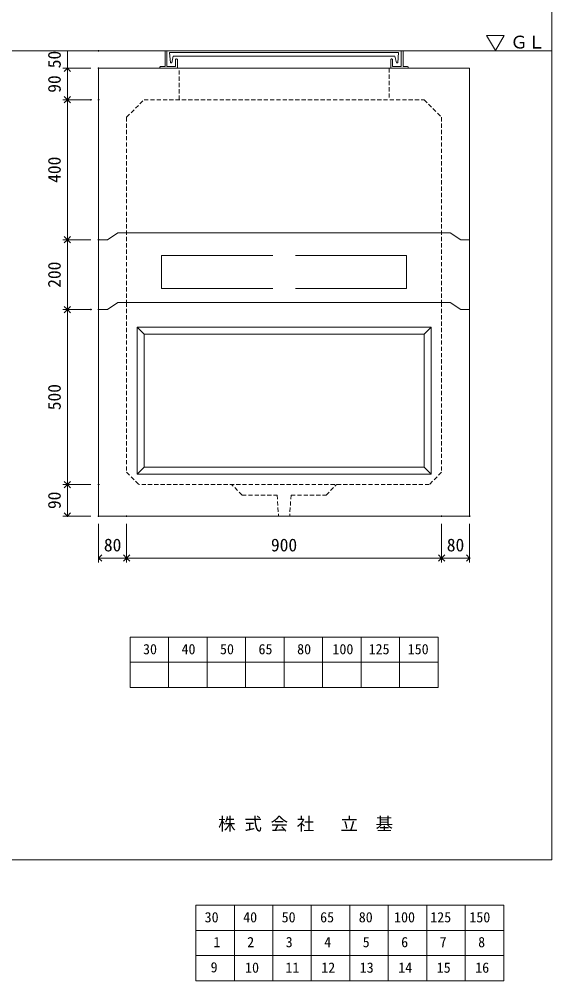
# Model space of a CAD drawing. Units: millimetres, scale not verified. Extents: x -4890 to 18490, y -2310 to 2310.
# Drawn here: x 3368 to 4890, y -2310 to 438 of the extents above; entities that cross this region are included whole.
import ezdxf
from ezdxf.enums import TextEntityAlignment as Align

# ---------------------------------------------------------------- set-up
doc = ezdxf.new("R2010")
doc.units = ezdxf.units.MM
doc.header["$LTSCALE"] = 10
doc.header["$PDMODE"] = 32
doc.header["$PDSIZE"] = 2
doc.linetypes.add('DASHED1', pattern=[1.8, 1.2, -0.6])
doc.linetypes.add('USER2', pattern=[50.8, 31.75, -6.35, 6.35, -6.35])
doc.layers.add('0-1_Defpoints', color=7, linetype='Continuous')
for name, color, linetype, lineweight in [('0-2_waku', 7, 'Continuous', 18), ('0-3_gaikei', 7, 'Continuous', 18), ('0-4_kakure', 7, 'DASHED1', 5), ('0-5_sunpou', 7, 'Continuous', 5), ('0-9_uchigawa', 6, 'Continuous', 18), ('0-B_futa', 3, 'Continuous', 18), ('0-C_GL', 4, 'Continuous', 18), ('0-E_文字１', 7, 'Continuous', 18), ('1-3_uchigawa2', 6, 'USER2', 18), ('1-5_文字２', 7, 'Continuous', 5)]:
    doc.layers.add(name, color=color, linetype=linetype, lineweight=lineweight)
doc.styles.add('ＭＳ ゴシック', font='')
doc.styles.get('ＭＳ ゴシック').set_extended_font_data('MS Gothic')

# ---------------------------------------------------------------- blocks, each defined once
blk = doc.blocks.new('_Open90')
at = {"layer": '0-5_sunpou'}
blk.add_line((0, 0), (-1, 0), dxfattribs=at)
blk.add_lwpolyline([(-0.5, 0.5), (0, 0), (-0.5, -0.5)], dxfattribs=at)
blk = doc.blocks.new('D82')
at = {"layer": '0-1_Defpoints'}
for p in [(5042.32, 1802.03), (4953, 1302.03), (5042.32, 1302.03)]:
    blk.add_point(p, dxfattribs=at)
at = {"layer": '0-5_sunpou'}
for p, q in [((5020.32, 1802.03), (4940, 1802.03)), ((4953, 1784.03), (4953, 1320.03)), ((5020.32, 1302.03), (4940, 1302.03))]:
    blk.add_line(p, q, dxfattribs=at)
at = {"layer": '0-5_sunpou', "xscale": 18, "yscale": 18}
for p, rotation in [((4953, 1802.03), 90), ((4953, 1302.03), 270)]:
    blk.add_blockref('_Open90', p, dxfattribs=dict(at, rotation=rotation))
at = {"layer": '0-5_sunpou', "style": 'ＭＳ ゴシック'}
blk.add_text('500', height=36.66, rotation=90, dxfattribs=at).set_placement((4945, 1514.53), align=Align.BOTTOM_LEFT)
blk = doc.blocks.new('D83')
at = {"layer": '0-1_Defpoints'}
for p in [(5042.32, 1302.03), (4953, 1212.03), (5042.32, 1212.03)]:
    blk.add_point(p, dxfattribs=at)
at = {"layer": '0-5_sunpou'}
for p, q in [((5020.32, 1302.03), (4940, 1302.03)), ((4953, 1284.03), (4953, 1230.03)), ((5020.32, 1212.03), (4940, 1212.03))]:
    blk.add_line(p, q, dxfattribs=at)
at = {"layer": '0-5_sunpou', "xscale": 18, "yscale": 18}
for p, rotation in [((4953, 1302.03), 90), ((4953, 1212.03), 270)]:
    blk.add_blockref('_Open90', p, dxfattribs=dict(at, rotation=rotation))
at = {"layer": '0-5_sunpou', "style": 'ＭＳ ゴシック'}
blk.add_text('90', height=36.66, rotation=90, dxfattribs=at).set_placement((4945, 1232.03), align=Align.BOTTOM_LEFT)
blk = doc.blocks.new('D84')
at = {"layer": '0-1_Defpoints'}
for p in [(5042.32, 1212.03), (5122.32, 1212.03), (5122.32, 1092)]:
    blk.add_point(p, dxfattribs=at)
at = {"layer": '0-5_sunpou'}
for p, q in [((5042.32, 1190.03), (5042.32, 1079)), ((5122.32, 1190.03), (5122.32, 1079)), ((5060.32, 1092), (5104.32, 1092))]:
    blk.add_line(p, q, dxfattribs=at)
at = {"layer": '0-5_sunpou', "xscale": 18, "yscale": 18, "rotation": 180}
blk.add_blockref('_Open90', (5042.32, 1092), dxfattribs=at)
at = {"layer": '0-5_sunpou', "xscale": 18, "yscale": 18}
blk.add_blockref('_Open90', (5122.32, 1092), dxfattribs=at)
at = {"layer": '0-5_sunpou', "style": 'ＭＳ ゴシック'}
blk.add_text('80', height=36.66, dxfattribs=at).set_placement((5057.32, 1100), align=Align.BOTTOM_LEFT)
blk = doc.blocks.new('D85')
at = {"layer": '0-1_Defpoints'}
for p in [(5122.32, 1212.03), (6022.32, 1212.03), (6022.32, 1092)]:
    blk.add_point(p, dxfattribs=at)
at = {"layer": '0-5_sunpou'}
for p, q in [((5122.32, 1190.03), (5122.32, 1079)), ((6022.32, 1190.03), (6022.32, 1079)), ((5140.32, 1092), (6004.32, 1092))]:
    blk.add_line(p, q, dxfattribs=at)
at = {"layer": '0-5_sunpou', "xscale": 18, "yscale": 18, "rotation": 180}
blk.add_blockref('_Open90', (5122.32, 1092), dxfattribs=at)
at = {"layer": '0-5_sunpou', "xscale": 18, "yscale": 18}
blk.add_blockref('_Open90', (6022.32, 1092), dxfattribs=at)
at = {"layer": '0-5_sunpou', "style": 'ＭＳ ゴシック'}
blk.add_text('900', height=36.66, dxfattribs=at).set_placement((5534.82, 1100), align=Align.BOTTOM_LEFT)
blk = doc.blocks.new('D86')
at = {"layer": '0-1_Defpoints'}
for p in [(6022.32, 1212.03), (6102.32, 1212.03), (6102.32, 1092)]:
    blk.add_point(p, dxfattribs=at)
at = {"layer": '0-5_sunpou'}
for p, q in [((6022.32, 1190.03), (6022.32, 1079)), ((6102.32, 1190.03), (6102.32, 1079)), ((6040.32, 1092), (6084.32, 1092))]:
    blk.add_line(p, q, dxfattribs=at)
at = {"layer": '0-5_sunpou', "xscale": 18, "yscale": 18, "rotation": 180}
blk.add_blockref('_Open90', (6022.32, 1092), dxfattribs=at)
at = {"layer": '0-5_sunpou', "xscale": 18, "yscale": 18}
blk.add_blockref('_Open90', (6102.32, 1092), dxfattribs=at)
at = {"layer": '0-5_sunpou', "style": 'ＭＳ ゴシック'}
blk.add_text('80', height=36.66, dxfattribs=at).set_placement((6037.32, 1100), align=Align.BOTTOM_LEFT)
blk = doc.blocks.new('D87')
at = {"layer": '0-1_Defpoints'}
for p in [(5042.32, 2492.03), (4953, 2402.03), (5042.32, 2402.03)]:
    blk.add_point(p, dxfattribs=at)
at = {"layer": '0-5_sunpou'}
for p, q in [((5020.32, 2492.03), (4940, 2492.03)), ((4953, 2474.03), (4953, 2420.03)), ((5020.32, 2402.03), (4940, 2402.03))]:
    blk.add_line(p, q, dxfattribs=at)
at = {"layer": '0-5_sunpou', "xscale": 18, "yscale": 18}
for p, rotation in [((4953, 2492.03), 90), ((4953, 2402.03), 270)]:
    blk.add_blockref('_Open90', p, dxfattribs=dict(at, rotation=rotation))
at = {"layer": '0-5_sunpou', "style": 'ＭＳ ゴシック'}
blk.add_text('90', height=36.66, rotation=90, dxfattribs=at).set_placement((4945, 2422.03), align=Align.BOTTOM_LEFT)
blk = doc.blocks.new('D88')
at = {"layer": '0-1_Defpoints'}
for p in [(5020.32, 2402.03), (4953, 2002.03), (5042.32, 2002.03)]:
    blk.add_point(p, dxfattribs=at)
at = {"layer": '0-5_sunpou'}
for p, q in [((4998.32, 2402.03), (4940, 2402.03)), ((4953, 2384.03), (4953, 2020.03)), ((5020.32, 2002.03), (4940, 2002.03))]:
    blk.add_line(p, q, dxfattribs=at)
at = {"layer": '0-5_sunpou', "xscale": 18, "yscale": 18}
for p, rotation in [((4953, 2402.03), 90), ((4953, 2002.03), 270)]:
    blk.add_blockref('_Open90', p, dxfattribs=dict(at, rotation=rotation))
at = {"layer": '0-5_sunpou', "style": 'ＭＳ ゴシック'}
blk.add_text('400', height=36.66, rotation=90, dxfattribs=at).set_placement((4945, 2164.53), align=Align.BOTTOM_LEFT)
blk = doc.blocks.new('D89')
at = {"layer": '0-1_Defpoints'}
for p in [(5042.32, 2002.03), (4953, 1802.03), (5020.32, 1802.03)]:
    blk.add_point(p, dxfattribs=at)
at = {"layer": '0-5_sunpou'}
for p, q in [((5020.32, 2002.03), (4940, 2002.03)), ((4953, 1984.03), (4953, 1820.03)), ((4998.32, 1802.03), (4940, 1802.03))]:
    blk.add_line(p, q, dxfattribs=at)
at = {"layer": '0-5_sunpou', "xscale": 18, "yscale": 18}
for p, rotation in [((4953, 2002.03), 90), ((4953, 1802.03), 270)]:
    blk.add_blockref('_Open90', p, dxfattribs=dict(at, rotation=rotation))
at = {"layer": '0-5_sunpou', "style": 'ＭＳ ゴシック'}
blk.add_text('200', height=36.66, rotation=90, dxfattribs=at).set_placement((4945, 1864.53), align=Align.BOTTOM_LEFT)
blk = doc.blocks.new('D81')
at = {"layer": '0-1_Defpoints'}
for p in [(5042.32, 2542.03), (4953, 2492.03), (5042.32, 2492.03)]:
    blk.add_point(p, dxfattribs=at)
at = {"layer": '0-5_sunpou'}
for p, q in [((5020.32, 2542.03), (4940, 2542.03)), ((4953, 2542.03), (4953, 2492.03)), ((5020.32, 2492.03), (4940, 2492.03))]:
    blk.add_line(p, q, dxfattribs=at)
at = {"layer": '0-5_sunpou', "style": 'ＭＳ ゴシック'}
blk.add_text('50', height=36.66, rotation=90, dxfattribs=at).set_placement((4945, 2492.03), align=Align.BOTTOM_LEFT)

msp = doc.modelspace()

# ---------------------------------------------------------------- linework, layer by layer
at = {"layer": '0-2_waku'}
for p, q in [((4889.94, 2310.47), (4889.94, -1964.53)), ((3684.94, -1327.86), (3684.94, -1471.86)), ((3684.94, -1327.86), (3684.94, -1471.86)), ((3684.94, -1327.86), (3684.94, -1471.86)), ((3684.94, -1327.86), (3684.94, -1471.86)), ((3684.94, -1327.86), (4564.94, -1327.86)), ((3794.94, -1327.86), (3794.94, -1471.86)), ((3904.94, -1327.86), (3904.94, -1471.86)), ((3904.94, -1327.86), (3904.94, -1471.86)), ((4014.94, -1327.86), (4014.94, -1471.86)), ((4124.94, -1327.86), (4124.94, -1471.86)), ((4234.94, -1327.86), (4234.94, -1471.86)), ((4344.94, -1327.86), (4344.94, -1471.86)), ((4454.94, -1327.86), (4454.94, -1471.86)), ((4564.94, -1327.86), (4564.94, -1471.86)), ((3684.94, -1399.86), (4564.94, -1399.86)), ((3684.94, -1471.86), (4564.94, -1471.86)), ((-1230.06, -1964.53), (4889.94, -1964.53)), ((-1230.06, -1964.53), (4889.94, -1964.53))]:
    msp.add_line(p, q, dxfattribs=at)
msp.add_lwpolyline([(-1230.06, 2310.47), (4889.94, 2310.47), (4889.94, -1964.53)], dxfattribs=at)
at = {"layer": '0-3_gaikei'}
for p, q in [((3594.94, 298.14), (4654.94, 298.14)), ((3594.94, 298.14), (3594.94, -981.86)), ((3594.94, 298.14), (4654.94, 298.14)), ((3689.94, 298.14), (3799.94, 298.14)), ((3724.94, 298.14), (4524.94, 298.14)), ((4559.94, 298.14), (4449.94, 298.14)), ((4654.94, 298.14), (4654.94, -981.86)), ((3619.94, -191.86), (3594.94, -191.86)), ((3619.94, -191.86), (3649.94, -171.86)), ((3649.94, -171.86), (4599.94, -171.86)), ((4599.94, -171.86), (4629.94, -191.86)), ((4629.94, -191.86), (4654.94, -191.86)), ((3619.94, -391.86), (3649.94, -371.86)), ((3649.94, -371.86), (4599.94, -371.86)), ((3649.94, -371.86), (4599.94, -371.86)), ((4599.94, -371.86), (4629.94, -391.86)), ((3619.94, -391.86), (3594.94, -391.86)), ((4629.94, -391.86), (4654.94, -391.86)), ((4654.94, -981.86), (3594.94, -981.86))]:
    msp.add_line(p, q, dxfattribs=at)
at = {"layer": '0-4_kakure'}
for p, q in [((3824.94, 208.14), (3824.94, 298.14)), ((4424.94, 298.14), (4424.94, 208.14)), ((3674.94, 158.14), (3724.94, 208.14)), ((3724.94, 208.14), (4524.94, 208.14)), ((4524.94, 208.14), (4574.94, 158.14)), ((3674.94, 158.14), (3674.94, -371.86)), ((4574.94, 158.14), (4574.94, -371.86)), ((3674.94, -371.86), (3674.94, -856.86)), ((4574.94, -371.86), (4574.94, -856.86)), ((3674.94, -856.86), (3709.94, -891.86)), ((4574.94, -856.86), (4539.94, -891.86)), ((4539.94, -891.86), (3709.94, -891.86)), ((4004.94, -921.86), (3974.94, -891.86)), ((4244.94, -921.86), (4274.94, -891.86)), ((4004.94, -921.86), (4104.94, -921.86)), ((4104.94, -921.86), (4108.94, -981.86)), ((4144.94, -921.86), (4140.94, -981.86)), ((4144.94, -921.86), (4244.94, -921.86))]:
    msp.add_line(p, q, dxfattribs=at)
at = {"layer": '0-9_uchigawa'}
for p, q in [((3704.94, -441.86), (3704.94, -861.86)), ((3704.94, -441.86), (4124.94, -441.86)), ((3704.94, -441.86), (3724.94, -461.86)), ((3724.94, -461.86), (3724.94, -841.86)), ((3724.94, -461.86), (4124.94, -461.86)), ((3724.94, -461.86), (4124.94, -461.86)), ((4124.94, -441.86), (4544.94, -441.86)), ((4124.94, -441.86), (4544.94, -441.86)), ((4124.94, -461.86), (4524.94, -461.86)), ((4544.94, -441.86), (4524.94, -461.86)), ((4524.94, -461.86), (4524.94, -841.86)), ((4544.94, -441.86), (4544.94, -861.86)), ((3724.94, -841.86), (3704.94, -861.86)), ((3724.94, -841.86), (4124.94, -841.86)), ((4124.94, -841.86), (4524.94, -841.86)), ((4524.94, -841.86), (4544.94, -861.86)), ((3704.94, -861.86), (4124.94, -861.86)), ((4124.94, -861.86), (4544.94, -861.86))]:
    msp.add_line(p, q, dxfattribs=at)
at = {"layer": '0-B_futa'}
for p, q in [((3784.94, 346.14), (3784.94, 303.14)), ((3786.94, 348.14), (3789.94, 348.14)), ((3789.94, 348.14), (3789.94, 303.14)), ((3797.75, 343.64), (4452.08, 343.64)), ((3797.75, 343.64), (3800.24, 313.64)), ((3808.27, 332.64), (3803.95, 313.64)), ((3808.27, 332.64), (4441.61, 332.64)), ((4441.61, 332.64), (4445.93, 313.64)), ((4452.08, 343.64), (4449.83, 313.64)), ((4459.94, 348.14), (4459.94, 303.14)), ((4459.94, 348.14), (4462.94, 348.14)), ((4464.94, 346.14), (4464.94, 303.14)), ((3771.94, 303.14), (3784.94, 303.14)), ((3789.94, 303.14), (3814.94, 303.14)), ((3800.24, 313.64), (3803.95, 313.64)), ((3814.94, 323.14), (3814.94, 303.14)), ((3816.94, 325.14), (3817.94, 325.14)), ((3819.94, 323.14), (3819.94, 298.14)), ((4429.94, 323.14), (4429.94, 298.14)), ((4432.94, 325.14), (4431.94, 325.14)), ((4434.94, 323.14), (4434.94, 303.14)), ((4459.94, 303.14), (4434.94, 303.14)), ((4449.83, 313.64), (4445.93, 313.64)), ((4477.94, 303.14), (4464.94, 303.14)), ((3769.94, 301.14), (3769.94, 300.14)), ((3819.94, 298.14), (3771.94, 298.14)), ((4429.94, 298.14), (4477.94, 298.14)), ((4479.94, 301.14), (4479.94, 300.14))]:
    msp.add_line(p, q, dxfattribs=at)
for centre, start, end in [((3786.94, 346.14), 90, 180), ((4462.94, 346.14), 0, 90), ((3771.94, 301.14), 90, 180), ((3816.94, 323.14), 90, 180), ((3817.94, 323.14), 0, 90), ((4431.94, 323.14), 90, 180), ((4432.94, 323.14), 0, 90), ((4477.94, 301.14), 0, 90), ((3771.94, 300.14), 180, 270), ((4477.94, 300.14), 270, 0)]:
    msp.add_arc(centre, 2, start, end, dxfattribs=at)
at = {"layer": '0-C_GL'}
msp.add_line((-1230.06, 348.14), (4889.94, 348.14), dxfattribs=at)
at = {"layer": '0-E_文字１'}
for p, q in [((4728.68, 349.14), (4703.48, 392.08)), ((4703.48, 392.08), (4753.88, 392.08)), ((4728.68, 349.14), (4753.88, 392.08))]:
    msp.add_line(p, q, dxfattribs=at)
at = {"layer": '1-3_uchigawa2'}
for p, q in [((3774.94, -236.86), (4124.94, -236.86)), ((3774.94, -236.86), (3774.94, -331.86)), ((4474.94, -236.86), (4124.94, -236.86)), ((4474.94, -236.86), (4474.94, -331.86)), ((3774.94, -331.86), (4124.94, -331.86)), ((4474.94, -331.86), (4124.94, -331.86))]:
    msp.add_line(p, q, dxfattribs=at)
at = {"layer": '1-5_文字２'}
for p, q in [((3872.8, -2094.23), (3872.8, -2238.23)), ((3872.8, -2094.23), (3872.8, -2238.23)), ((3872.8, -2094.23), (3872.8, -2238.23)), ((3872.8, -2094.23), (3872.8, -2238.23)), ((3872.8, -2094.23), (4752.8, -2094.23)), ((3872.8, -2094.23), (3872.8, -2238.23)), ((3872.8, -2094.23), (3872.8, -2238.23)), ((3872.8, -2094.23), (3872.8, -2238.23)), ((3872.8, -2094.23), (3872.8, -2238.23)), ((3872.8, -2094.23), (4752.8, -2094.23)), ((3982.8, -2094.23), (3982.8, -2238.23)), ((3982.8, -2094.23), (3982.8, -2238.23)), ((4092.8, -2094.23), (4092.8, -2238.23)), ((4092.8, -2094.23), (4092.8, -2238.23)), ((4092.8, -2094.23), (4092.8, -2238.23)), ((4092.8, -2094.23), (4092.8, -2238.23)), ((4202.8, -2094.23), (4202.8, -2238.23)), ((4202.8, -2094.23), (4202.8, -2238.23)), ((4312.8, -2094.23), (4312.8, -2238.23)), ((4312.8, -2094.23), (4312.8, -2238.23)), ((4422.8, -2094.23), (4422.8, -2238.23)), ((4422.8, -2094.23), (4422.8, -2238.23)), ((4532.8, -2094.23), (4532.8, -2238.23)), ((4532.8, -2094.23), (4532.8, -2238.23)), ((4642.8, -2094.23), (4642.8, -2238.23)), ((4642.8, -2094.23), (4642.8, -2238.23)), ((4752.8, -2094.23), (4752.8, -2238.23)), ((4752.8, -2094.23), (4752.8, -2238.23)), ((3872.8, -2166.23), (4752.8, -2166.23)), ((3872.8, -2166.23), (4752.8, -2166.23)), ((3872.8, -2238.23), (4752.8, -2238.23)), ((3872.8, -2238.23), (4752.8, -2238.23)), ((3872.8, -2238.23), (3872.8, -2310.23)), ((3872.8, -2238.23), (3872.8, -2310.23)), ((3872.8, -2238.23), (3872.8, -2310.23)), ((3872.8, -2238.23), (3872.8, -2310.23)), ((3872.8, -2238.23), (4752.8, -2238.23)), ((3872.8, -2238.23), (3872.8, -2310.23)), ((3872.8, -2238.23), (3872.8, -2310.23)), ((3872.8, -2238.23), (3872.8, -2310.23)), ((3872.8, -2238.23), (3872.8, -2310.23)), ((3872.8, -2238.23), (4752.8, -2238.23)), ((3982.8, -2238.23), (3982.8, -2310.23)), ((3982.8, -2238.23), (3982.8, -2310.23)), ((4092.8, -2238.23), (4092.8, -2310.23)), ((4092.8, -2238.23), (4092.8, -2310.23)), ((4092.8, -2238.23), (4092.8, -2310.23)), ((4092.8, -2238.23), (4092.8, -2310.23)), ((4202.8, -2238.23), (4202.8, -2310.23)), ((4202.8, -2238.23), (4202.8, -2310.23)), ((4312.8, -2238.23), (4312.8, -2310.23)), ((4312.8, -2238.23), (4312.8, -2310.23)), ((4422.8, -2238.23), (4422.8, -2310.23)), ((4422.8, -2238.23), (4422.8, -2310.23)), ((4532.8, -2238.23), (4532.8, -2310.23)), ((4532.8, -2238.23), (4532.8, -2310.23)), ((4642.8, -2238.23), (4642.8, -2310.23)), ((4642.8, -2238.23), (4642.8, -2310.23)), ((4752.8, -2238.23), (4752.8, -2310.23)), ((4752.8, -2238.23), (4752.8, -2310.23)), ((3872.8, -2310.23), (4752.8, -2310.23)), ((3872.8, -2310.23), (4752.8, -2310.23))]:
    msp.add_line(p, q, dxfattribs=at)

# ---------------------------------------------------------------- block references
at = {"layer": '0-5_sunpou'}
for name in ['D81', 'D87', 'D88', 'D89', 'D82', 'D83', 'D84', 'D85', 'D86']:
    msp.add_blockref(name, (-1447.37, -2193.89), dxfattribs=at)

# ---------------------------------------------------------------- texts
at = {"layer": '0-E_文字１', "style": 'ＭＳ ゴシック'}
for s, height, p in [('ＧＬ', 36.66, (4771.48, 343.59)), ('30', 29.33, (3721.81, -1385.68)), ('40', 29.33, (3831.81, -1385.68)), ('50', 29.33, (3941.81, -1385.68)), ('65', 29.33, (4051.81, -1385.68)), ('80', 29.33, (4162.22, -1385.68)), ('100', 29.33, (4263.09, -1385.68)), ('125', 29.33, (4366.48, -1385.68)), ('150', 29.33, (4478.24, -1385.68)), ('株 式 会 社 \u3000立\u3000基', 36.66, (3936.48, -1890.89))]:
    msp.add_text(s, height=height, dxfattribs=at).set_placement(p, align=Align.BOTTOM_LEFT)
at = {"layer": '1-5_文字２', "style": 'ＭＳ ゴシック'}
for s, p in [('30', (3897.95, -2152.04)), ('30', (3897.95, -2152.04)), ('40', (4007.95, -2152.04)), ('40', (4007.95, -2152.04)), ('50', (4117.95, -2152.04)), ('50', (4117.95, -2152.04)), ('65', (4227.95, -2152.04)), ('65', (4227.95, -2152.04)), ('80', (4338.36, -2152.04)), ('80', (4338.36, -2152.04)), ('100', (4439.23, -2152.04)), ('100', (4439.23, -2152.04)), ('125', (4542.62, -2152.04)), ('125', (4542.62, -2152.04)), ('150', (4654.39, -2152.04)), ('150', (4654.39, -2152.04)), ('1', (3923.1, -2223.08)), ('2', (4019.54, -2223.08)), ('3', (4129.54, -2223.08)), ('4', (4239.54, -2223.08)), ('5', (4349.54, -2223.08)), ('6', (4459.54, -2223.08)), ('7', (4569.54, -2223.08)), ('8', (4679.54, -2223.08)), ('9', (3915.03, -2295.08)), ('10', (4013.45, -2296.04)), ('11', (4128.94, -2296.04)), ('12', (4231.15, -2296.04)), ('13', (4341.15, -2296.04)), ('14', (4451.15, -2296.04)), ('15', (4561.15, -2296.04)), ('16', (4671.15, -2296.04))]:
    msp.add_text(s, height=29.33, dxfattribs=at).set_placement(p, align=Align.BOTTOM_LEFT)

doc.saveas('drawing.dxf')
